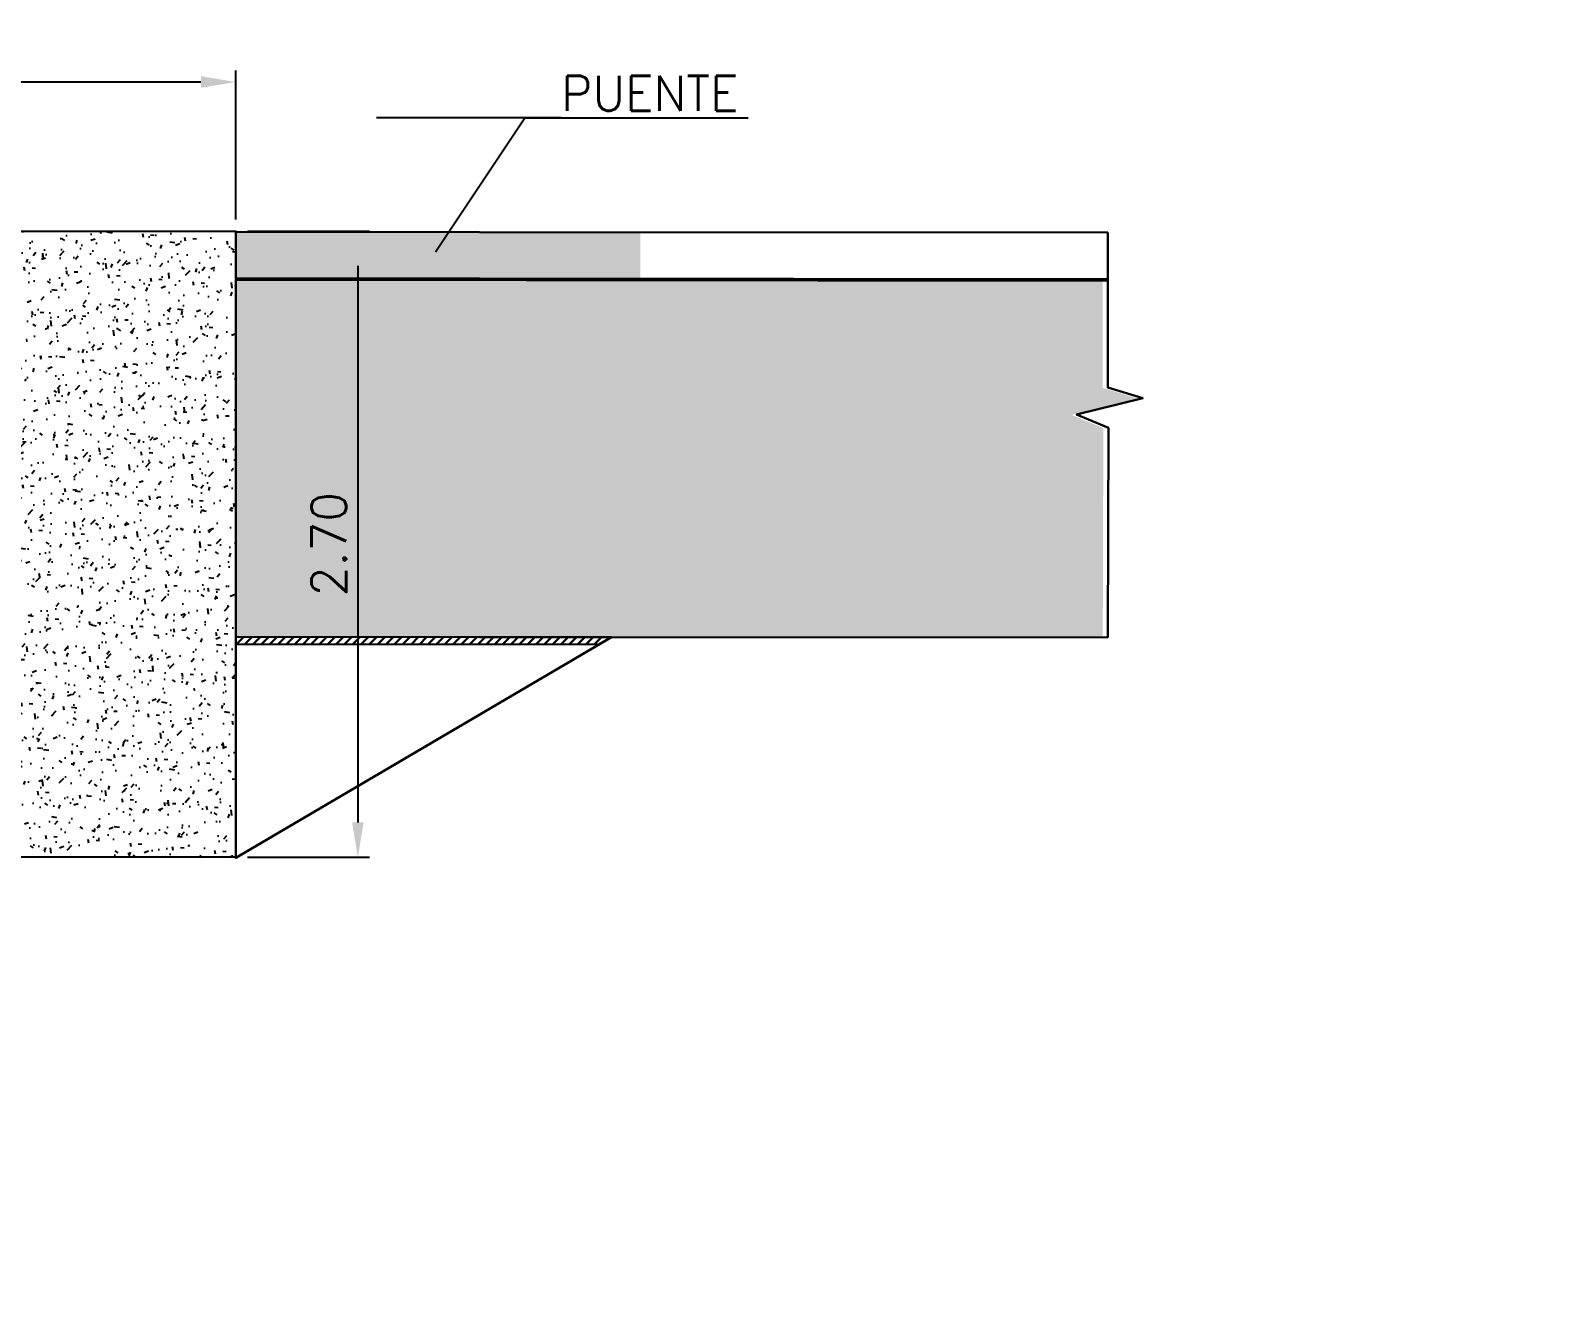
# Model space of a CAD drawing. Header units: metres. Extents: x 1080427 to 1081241, y 976768 to 977288.
# Drawn here: x 1080706.55 to 1080713.06, y 977184.25 to 977189.76 of the extents above; entities that cross this region are included whole.
import ezdxf
from ezdxf import colors
from ezdxf.entities.mleader import LeaderData, LeaderLine
from ezdxf.math import Vec2, Vec3

# ---------------------------------------------------------------- set-up
doc = ezdxf.new("R2010")
doc.units = ezdxf.units.M
doc.header["$LTSCALE"] = 25.4
for name, color, linetype in [('BLOQUE', 7, 'Continuous'), ('RASANTE', 190, 'Continuous'), ('SOLIDO PLATINA', 33, 'Continuous'), ('SOLIDOS', 9, 'Continuous'), ('VIGA METALICA', 251, 'Continuous')]:
    doc.layers.add(name, color=color, linetype=linetype)
for name, color, linetype, lineweight in [('COTA', 1, 'Continuous', 30), ('COTACIM', 20, 'Continuous', 5), ('PLATINA', 54, 'Continuous', 30)]:
    doc.layers.add(name, color=color, linetype=linetype, lineweight=lineweight)
doc.styles.add('romans', font='romans.shx')
doc.dimstyles.new('Copy 75', dxfattribs={"dimtxt": 0.15, "dimasz": 0.15, "dimexe": 0.05, "dimexo": 0.05, "dimgap": 0.05, "dimtad": 1, "dimzin": 0, "dimdsep": 46, "dimtxsty": 'romans', "dimcen": 0.002, "dimclrd": 1, "dimclre": 1, "dimclrt": 3, "dimadec": 4, "dimazin": 0, "dimtfac": 1, "dimtofl": 0, "dimtmove": 1, "dimatfit": 3, "dimfxl": 1, "dimtolj": 1, "dimtzin": 0, "dimarcsym": 1})

# ---------------------------------------------------------------- blocks, each defined once
blk = doc.blocks.new('*D1059')
at = {"layer": 'COTA', "color": 1, "lineweight": -2, "transparency": 16777216}
for p, q in [((1080704.739088363, 977188.9423670851), (1080704.739088363, 977189.5854320044)), ((1080707.439088363, 977188.9423670851), (1080707.439088363, 977189.5854320044)), ((1080704.889088363, 977189.5354320044), (1080707.289088364, 977189.5354320044))]:
    blk.add_line(p, q, dxfattribs=at)
at = {"layer": 'COTA', "color": 1, "transparency": 16777216}
for points in [[(1080704.889088363, 977189.5604320044), (1080704.889088363, 977189.5104320043), (1080704.739088363, 977189.5354320044)], [(1080707.289088364, 977189.5604320044), (1080707.289088364, 977189.5104320043), (1080707.439088363, 977189.5354320044)]]:
    blk.add_solid(points, dxfattribs=at)
at = {"layer": 'Defpoints', "color": 0, "transparency": 16777216}
for p in [(1080707.439088363, 977189.5354320044), (1080704.739088363, 977188.8923670851), (1080707.439088363, 977188.8923670851)]:
    blk.add_point(p, dxfattribs=at)
at = {"layer": 'COTA', "color": 3, "transparency": 16777216, "insert": (1080706.089088364, 977189.6604320044), "char_height": 0.15, "attachment_point": 5, "style": 'romans'}
blk.add_mtext('\\A1;2.70', dxfattribs=at)
blk = doc.blocks.new('*D1060')
at = {"layer": 'COTA', "color": 1, "lineweight": -2, "transparency": 16777216}
for p, q in [((1080707.489088363, 977188.8923670851), (1080708.015795949, 977188.8923670851)), ((1080707.965795949, 977188.7423670851), (1080707.965795949, 977186.3423670852)), ((1080707.489088363, 977186.1923670851), (1080708.015795949, 977186.1923670851))]:
    blk.add_line(p, q, dxfattribs=at)
at = {"layer": 'COTA', "color": 1, "transparency": 16777216}
for points in [[(1080707.940795949, 977188.7423670851), (1080707.990795949, 977188.7423670851), (1080707.965795949, 977188.8923670851)], [(1080707.940795949, 977186.3423670852), (1080707.990795949, 977186.3423670852), (1080707.965795949, 977186.1923670851)]]:
    blk.add_solid(points, dxfattribs=at)
at = {"layer": 'Defpoints', "color": 0, "transparency": 16777216}
for p in [(1080707.439088363, 977188.8923670851), (1080707.439088363, 977186.1923670851), (1080707.965795949, 977186.1923670851)]:
    blk.add_point(p, dxfattribs=at)
at = {"layer": 'COTA', "color": 3, "transparency": 16777216, "insert": (1080707.840795949, 977187.5423670852), "char_height": 0.15, "attachment_point": 5, "rotation": 90, "style": 'romans'}
blk.add_mtext('\\A1;2.70', dxfattribs=at)

msp = doc.modelspace()

# ---------------------------------------------------------------- hatches: boundary and pattern name
at = {"transparency": 33554503}
h = msp.add_hatch(color=252, dxfattribs=at)
h.dxf.hatch_style = 1
h.paths.add_polyline_path([(1080709.184247585, 977188.685799734), (1080709.184247585, 977188.885800634), (1080708.490926659, 977188.8878805968), (1080707.439084164, 977188.8893670817), (1080707.438804169, 977188.6893532448), (1080708.490486673, 977188.6878810168)])
at = {"layer": 'PLATINA'}
h = msp.add_hatch(dxfattribs=at)
h.set_pattern_fill('ANSI31', color=256, scale=0.008)
h.set_pattern_definition([(45, (28.26168306544423, 61.74278629326727), (-0.0179605122421383, 0.01796051224213831), [])])
h.paths.add_polyline_path([(1080709.059032967, 977187.1411214903), (1080707.439282227, 977187.143029651), (1080707.439282226, 977187.111279651), (1080709.005101307, 977187.1094350249)])
at = {"layer": 'SOLIDO PLATINA', "transparency": 33554549}
h = msp.add_hatch(color=256, dxfattribs=at)
h.dxf.hatch_style = 1
h.paths.add_polyline_path([(1080711.178422461, 977188.2163351726), (1080711.178422461, 977188.676173786), (1080707.439086222, 977188.6827201594), (1080707.439282227, 977187.143029651), (1080711.178230823, 977187.136308878), (1080711.180949269, 977188.042457472), (1080711.043548978, 977188.0999201958), (1080711.329138314, 977188.1704259254)])
at = {"layer": 'SOLIDOS'}
h = msp.add_hatch(dxfattribs=at)
h.set_pattern_fill('AR-CONC', color=252, scale=0.001)
h.set_pattern_definition([(49.99999999999999, (0, 0), (0.182184668996004, -0.01593908553890309), [0.01905, -0.20955]), (355, (0, 0), (-0.03524342142496934, 0.1910568452390352), [0.01524, -0.16764058417]), (100.4514447, (0.015182007, -0.0013282535), (0.1469412470903533, 0.1751177519121951), [0.0161900088, -0.1780902446]), (46.18420000000002, (0, 0.0508), (0.2710790408921299, -0.04204232793272715), [0.028575, -0.314325]), (96.63555760999996, (0.0225899, 0.04729650000000001), (0.237404134051503, 0.2474261245977215), [0.02428502314, -0.26713560816]), (351.1841511700001, (0, 0.0508), (0.237404134064977, 0.2474261245855326), [0.02285996707, -0.25145973192]), (21, (0.0254, 0.0381), (0.1516143912691325, -0.1022651981870876), [0.01905, -0.20955]), (326.0000000000001, (0.0254, 0.0381), (0.06180202834764707, 0.1841879661223193), [0.01524, -0.16764]), (71.45144499999999, (0.0380345326, 0.0295779001), (0.2134164192787162, 0.08192276888590524), [0.0161900088, -0.1780899376]), (37.50000000000001, (0, 0), (0.003088603250591816, 0.0845550388731531), [0, -0.165608, 0, -0.17018, 0, -0.168275]), (7.499999999999999, (0, 0), (0.06681966251030574, 0.1001805748181195), [0, -0.09702799999999999, 0, -0.161798, 0, -0.06413500000000001]), (327.5, (-0.056642, 0), (0.1355905951668714, -0.005728743992673444), [0, -0.0635, 0, -0.19812, 0, -0.26289]), (317.5, (-0.082042, 0), (0.148129181386018, 0.02542649103333303), [0, -0.08255, 0, -0.131572, 0, -0.18669])])
h.paths.add_polyline_path([(1080704.739088363, 977188.8923670851), (1080707.439088363, 977188.8923670851), (1080707.439088363, 977186.1923670851), (1080704.739088363, 977186.1923670851)])

# ---------------------------------------------------------------- linework, layer by layer
at = {"layer": 'BLOQUE', "color": 0}
msp.add_lwpolyline([(1080704.739088363, 977188.8923670851), (1080707.439088363, 977188.8923670851), (1080707.439088363, 977186.1923670851), (1080704.739088363, 977186.1923670851)], close=True, dxfattribs=at)
at = {"layer": 'COTA', "color": 2}
msp.add_lwpolyline([(1080711.200205972, 977188.885800634), (1080711.200205972, 977188.2178661368), (1080711.350921826, 977188.1719568897), (1080711.065332489, 977188.1014511597), (1080711.202732781, 977188.0439884361), (1080711.200019248, 977187.1394773696)], dxfattribs=at)
msp.add_lwpolyline([(1080707.439088363, 977187.1430299224), (1080709.059032967, 977187.1411214903), (1080709.059032967, 977187.1411214903), (1080707.439088363, 977186.189355517)], close=True, dxfattribs=at)
at = {"layer": 'COTACIM', "linetype": 'ByBlock', "lineweight": -2}
msp.add_line((1080708.686193571, 977189.381357843), (1080708.842213521, 977189.381357843), dxfattribs=at)
msp.add_line((1080708.686193571, 977189.381357843), (1080708.842213521, 977189.381357843), dxfattribs=at)
for points in [[(1080708.300094441, 977188.8023558724), (1080708.686193571, 977189.381357843)], [(1080708.300094441, 977188.8023558724), (1080708.686193571, 977189.381357843)], [(1080708.842213521, 977189.381357843), (1080709.649356379, 977189.381357843)], [(1080708.842213521, 977189.381357843), (1080709.649356379, 977189.381357843)]]:
    msp.add_lwpolyline(points, dxfattribs=at)
at = {"layer": 'COTACIM'}
msp.add_solid([(1080708.320894077, 977188.7884859348), (1080708.216874816, 977188.6775580597), (1080708.279294806, 977188.8162258097)], dxfattribs=at)
msp.add_solid([(1080708.320894077, 977188.7884859348), (1080708.216874816, 977188.6775580597), (1080708.279294806, 977188.8162258097)], dxfattribs=at)
at = {"layer": 'PLATINA'}
msp.add_lwpolyline([(1080709.059032967, 977187.1411214903), (1080707.439282227, 977187.143029651), (1080707.439282226, 977187.111279651), (1080709.005101307, 977187.1094350249)], close=True, dxfattribs=at)
at = {"layer": 'RASANTE', "linetype": 'Continuous', "lineweight": 30, "ltscale": 2, "flags": 128}
msp.add_lwpolyline([(1080711.200205972, 977188.885800634), (1080708.490926659, 977188.8878805968), (1080707.439084164, 977188.8893670817), (1080707.438804169, 977188.6893532448), (1080708.490486673, 977188.6878810168), (1080711.200205972, 977188.685799734)], dxfattribs=at)
at = {"layer": 'VIGA METALICA', "linetype": 'Continuous', "lineweight": 30, "ltscale": 2, "flags": 128}
msp.add_lwpolyline([(1080711.200019248, 977187.1394773696), (1080708.490486673, 977187.1415580922), (1080707.439282227, 977187.143029651), (1080707.439086222, 977188.6827201594), (1080711.200205972, 977188.6774846753)], dxfattribs=at)

# ---------------------------------------------------------------- texts
at = {"layer": 'COTACIM', "color": 3, "insert": (1080708.842213521, 977189.5613578431), "char_height": 0.15, "width": 4.216741702286527, "attachment_point": 1, "style": 'romans'}
msp.add_mtext('PUENTE', dxfattribs=at)
msp.add_mtext('PUENTE', dxfattribs=at)

# ---------------------------------------------------------------- dimensions: what is measured, and where the dimension line sits
at = {"layer": 'COTA', "color": 2}
dim = msp.add_linear_dim(base=(1080707.439088363, 977189.5354320044), p1=(1080704.739088363, 977188.8923670851), p2=(1080707.439088363, 977188.8923670851), dimstyle='Copy 75', dxfattribs=at)
dim.commit()
dim.dimension.update_dxf_attribs({"geometry": '*D1059', "text_midpoint": (1080706.089088364, 977189.6604320044)})
dim = msp.add_linear_dim(base=(1080707.965795949, 977186.1923670851), p1=(1080707.439088363, 977188.8923670851), p2=(1080707.439088363, 977186.1923670851), angle=90, dimstyle='Copy 75', dxfattribs=at)
dim.commit()
dim.dimension.update_dxf_attribs({"geometry": '*D1060', "text_midpoint": (1080707.840795949, 977187.5423670852)})

# ---------------------------------------------------------------- leaders
at = {"layer": 'COTACIM'}
ml = msp.add_multileader_mtext('Standard', dxfattribs=at)
ml.set_content('PUENTE', color=3, style='romans')
ml.set_leader_properties(color=256)
ml.build(insert=Vec2(0, 0))
ml.multileader.update_dxf_attribs({"text_left_attachment_type": 6, "text_right_attachment_type": 6, "dogleg_length": 0.1560199508385566, "arrow_head_size": 0.15})
ctx = ml.context
ctx.base_point, ctx.char_height, ctx.arrow_head_size, ctx.landing_gap_size, ctx.plane_origin = Vec3(1080708.842213521, 977189.381357843), 0.15, 0.15, 0, Vec3(1080712.714450406, 977187.9028142375)
ctx.left_attachment, ctx.right_attachment = 6, 6
notes = []
notes.append((ctx, [(0, (1, 1, 0), (1080708.686193571, 977189.381357843), (1, 0), 0.1560199508385566, [(0, [(1080708.216874816, 977188.6775580597)], 0, [])])]))
ctx.mtext.insert, ctx.mtext.width, ctx.mtext.flow_direction = Vec3(1080708.842213521, 977189.5613578431), 4.216741702286527, 5
ml = msp.add_multileader_mtext('Standard', dxfattribs=at)
ml.set_content('Tabique anterior', color=3, style='romans')
ml.set_leader_properties(color=256)
ml.build(insert=Vec2(0, 0))
ml.multileader.update_dxf_attribs({"text_left_attachment_type": 6, "text_right_attachment_type": 6, "dogleg_length": 0.1560199508385566, "arrow_head_size": 0.15})
ctx = ml.context
ctx.base_point, ctx.char_height, ctx.arrow_head_size, ctx.landing_gap_size, ctx.plane_origin = Vec3(1080704.818474935, 977184.95301304), 0.15, 0.15, 0, Vec3(1080708.69071182, 977183.4744694345)
ctx.left_attachment, ctx.right_attachment = 6, 6
notes.append((ctx, [(0, (1, 1, 0), (1080704.662454984, 977184.95301304), (1, 0), 0.1560199508385566, [(0, [(1080704.19313623, 977184.2492132566)], 0, [])])]))
ctx.mtext.insert, ctx.mtext.width, ctx.mtext.flow_direction = Vec3(1080704.818474935, 977185.15301304), 4.216741702286527, 5
for ctx, leaders in notes:
    for number, flags, end, landing, length, lines in leaders:
        leader = LeaderData()
        leader.index, (leader.has_last_leader_line, leader.has_dogleg_vector, leader.attachment_direction) = number, flags
        leader.last_leader_point, leader.dogleg_vector, leader.dogleg_length = Vec3(end), Vec3(landing), length
        for number, points, colour, breaks in lines:
            line = LeaderLine()
            line.index, line.vertices, line.color, line.breaks = number, Vec3.list(points), colors.encode_raw_color(colour), breaks
            leader.lines.append(line)
        ctx.leaders.append(leader)

doc.saveas('drawing.dxf')
